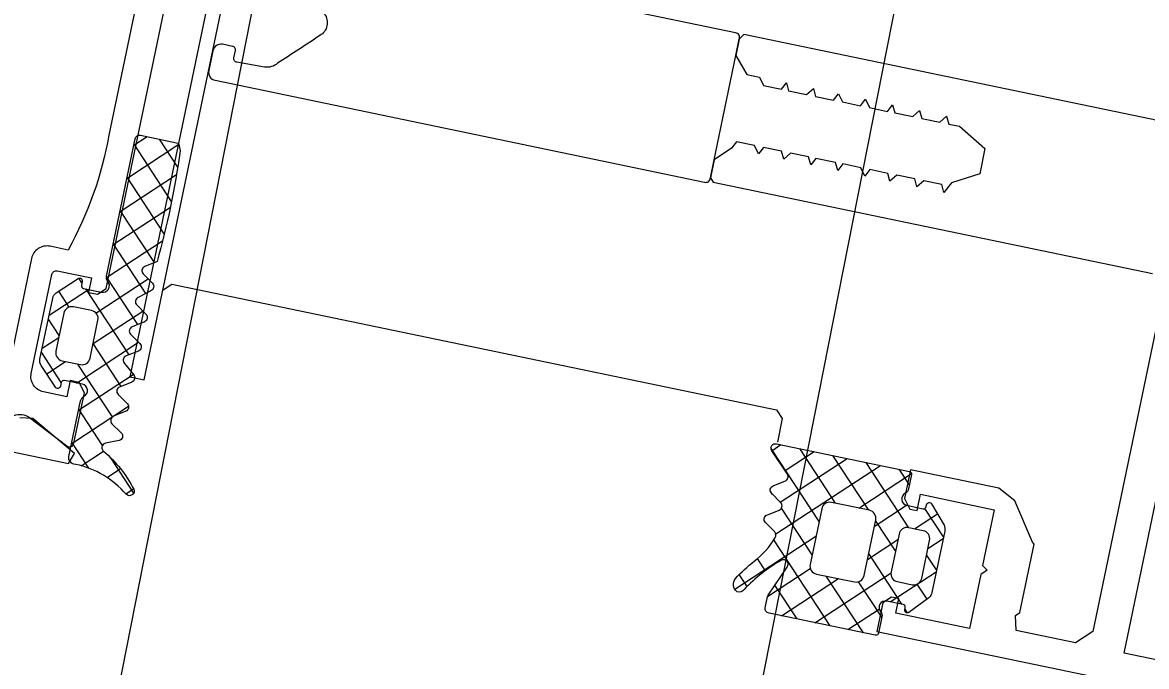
# Model space of a CAD drawing. Header units: millimetres. Extents: x -314343 to 8741575, y 21428 to 162031.
# Drawn here: x -214792 to -214717.4, y 120139.2 to 120181.9 of the extents above; entities that cross this region are included whole.
import ezdxf
from ezdxf import colors
from ezdxf.entities.mleader import LeaderData, LeaderLine
from ezdxf.math import Vec2, Vec3

# ---------------------------------------------------------------- set-up
doc = ezdxf.new("R2010")
doc.units = ezdxf.units.MM
doc.header["$MEASUREMENT"] = 0
doc.layers.get('0').update_dxf_attribs({"color": 250, "lineweight": 9})
for name, color, linetype, lineweight in [('АР_Навесной фасад', 147, 'Continuous', 5), ('АР_Перегородки витражные', 152, 'Continuous', 13), ('АР_Сущ Несущая стена', 216, 'Continuous', 30)]:
    doc.layers.add(name, color=color, linetype=linetype, lineweight=lineweight)
for name, color, linetype in [('ТХ_привязки ЭО', 222, 'Continuous'), ('ТХ_привязки_ВК', 82, 'Continuous'), ('ТХ_привязки_ОВ', 200, 'Continuous')]:
    doc.layers.add(name, color=color, linetype=linetype)
doc.styles.add('Standart Arial', font='arial.ttf', dxfattribs={"width": 0.7, "height": 250})

# ---------------------------------------------------------------- blocks, each defined once
blk = doc.blocks.new('стойка витр.')
h = blk.add_hatch()
h.set_pattern_fill('ANSI37', scale=0.5, angle=-69.23283665521843)
h.set_pattern_definition([(335.7671633447816, (-69115.31625940584, 318510.9409690977), (0.6515825639889636, 1.447617495164233), []), (65.76716334478155, (-69115.31625940584, 318510.9409690977), (-1.447617495164233, 0.6515825639889636), [])])
edge = h.paths.add_edge_path()
edge.add_line((-7.614656875375658, -25.62993601259222), (-7.273265914729564, -26.53020796886267))
edge.add_arc((-7.672138333263274, -26.68151659366696), 0.4266069692434679, -30.765631391378577, 20.77378547182468, ccw=False)
edge.add_arc((-6.938850257283542, -27.11794408495156), 0.4267278803339729, 149.2463648056786, 290.7703475873838)
edge.add_line((-6.787522688187892, -27.51693863464607), (-5.761497533734655, -27.12786096686614))
edge.add_arc((-5.826270069284272, -26.95688741173914), 0.1828317202082013, 290.7489596719217, 380.7853669983573)
edge.add_line((-5.655337706935825, -26.89200624793739), (-5.698566115868744, -26.77800989551906))
edge.add_arc((-5.527559815348082, -26.71316091253391), 0.1828894349380834, 65.75635340077491, 200.7677215485159, ccw=False)
edge.add_line((-5.452462167653721, -26.54640093915077), (-3.994188920449233, -27.29736676610628))
edge.add_arc((-4.339684557994865, -27.83227055815794), 0.6367804192296694, 19.809448943918426, 57.14148607166612, ccw=False)
edge.add_line((-3.740585688123247, -27.61647007986176), (-2.270775810728082, -31.49246202532231))
edge.add_arc((-2.862326952422118, -31.72816639327794), 0.6367804192285443, -15.60715938413449, 21.72487774361298, ccw=False)
edge.add_line((-2.249025291763246, -31.89948590572749), (-2.842686385673005, -33.42856309223862))
edge.add_arc((-3.009474684396633, -33.35352837480535), 0.1828894349365558, 200.7666051236535, 335.7779732896313, ccw=False)
edge.add_line((-3.180482248484623, -33.41837402567035), (-3.223710657359334, -33.30437767335388))
edge.add_arc((-3.394684212462365, -33.36915020895407), 0.1828317202037067, 20.74895968940122, 110.7853670142414)
edge.add_line((-3.459565376309911, -33.19821784662781), (-4.485590530792251, -33.58729551440774))
edge.add_arc((-4.334307311281267, -33.98630688185023), 0.4267278803335083, 110.7639791032461, 252.2879618854569)
edge.add_arc((-4.593835025358378, -34.79921876089735), 0.4266069692128739, 20.760541213745626, 72.2999580801698, ccw=False)
edge.add_line((-4.194927641627146, -34.64800234186259), (-3.805871961842058, -35.67396951244882))
edge.add_arc((-3.976804324152614, -35.73885067632053), 0.1828317201976034, -69.25104032001241, 20.78536702306718, ccw=False)
edge.add_line((-3.912031788582681, -35.9098242314285), (-10.63804850899032, -38.46038830642647))
edge.add_arc((-10.76198657700206, -38.18099989774544), 0.3056444463879536, 200.8460379983515, 293.92230867425997, ccw=False)
edge.add_line((-11.04762355046114, -38.2897659172595), (-11.3069940036512, -37.6057878035499))
edge.add_arc((-11.02280217192234, -37.49789568213767), 0.3039830703908278, 175.7219656777917, 200.7890354028728, ccw=False)
edge.add_line((-11.32593828623067, -37.47521963119652), (-11.26283276302274, -35.23454482450325))
edge.add_arc((-11.5667631736687, -35.21197449929495), 0.3047673113958011, 355.7529257944983, 510.3971654946409)
edge.add_arc((-3.085478140807247, -39.81161386289363), 9.95296756819478, 151.493160172311, 169.5799937381118)
edge.add_arc((-13.27454869620142, -38.00608067109534), 0.4002801790508524, 282.30928711923883, 359.2250395672268, ccw=False)
edge.add_arc((-13.15914824141406, -37.79549114656839), 0.6024183835459826, 172.8865217206561, 267.13931994465963, ccw=False)
edge.add_arc((-2.924576102079248, -39.73891867786803), 11.01872594919693, 160.6453850739864, 169.4469810176308, ccw=False)
edge.add_arc((-19.07760885644255, -34.09585671602533), 6.091684827120307, 340.9199566399376, 360.7754221413588)
edge.add_arc((-13.29124725463213, -34.01305259408502), 0.3047655738143686, 359.9316076928689, 436.4302022680961)
edge.add_line((-13.21974018984474, -33.71679460741143), (-14.0766899229202, -33.52020163946145))
edge.add_arc((-14.00514734915965, -33.22393144415915), 0.3047857747414494, 145.1100748207506, 256.424251871352, ccw=False)
edge.add_line((-14.2551486332959, -33.04959347808472), (-13.74402617113083, -32.33421562775766))
edge.add_arc((-13.99402745527389, -32.1598776616858), 0.3047857747455562, 325.1100748218798, 436.4242518702226)
edge.add_line((-13.92248488150653, -31.86360746638093), (-14.7794566025841, -31.6669565144839))
edge.add_arc((-14.7079140287954, -31.37068631918638), 0.3047857747434108, 145.1100748199116, 256.4242518659954, ccw=False)
edge.add_line((-14.95791531293071, -31.19634835310717), (-14.44679285076563, -30.48097050278011))
edge.add_arc((-14.69684457899481, -30.30662212908397), 0.3048331054870662, 325.1138936033488, 425.7589859189499)
edge.add_line((-14.57168746687239, -30.0286672415823), (-16.28069433249766, -29.27720980550657))
edge.add_arc((-16.15556139849932, -28.99925320327871), 0.3048247429148342, 110.79403674408451, 245.7632621299588, ccw=False)
edge.add_line((-16.26377712844987, -28.71428394233226), (-7.850470401957864, -25.52388481301023))
edge.add_arc((-7.785589238115906, -25.69481717533219), 0.1828317201977073, 20.785366643697614, 110.7853670130821, ccw=False)
edge = h.paths.add_edge_path(flags=16)
edge.add_line((-3.343847721320344, -31.0696095920357), (-4.256775251385989, -28.66215553430811))
edge.add_arc((-4.763091039367282, -28.8541548874382), 0.5414973949720253, 20.7671633452251, 110.7671633452251)
edge.add_line((-4.955090392497368, -28.34783909945691), (-5.880512773175724, -28.69876731990371))
edge.add_arc((-5.68851342006019, -29.20508310789228), 0.5414973949736688, 110.7671633435124, 200.7671633435124)
edge.add_line((-6.194829208048759, -29.39708246100781), (-5.281901677954011, -31.8045365187354))
edge.add_arc((-4.775585889972717, -31.61253716560532), 0.5414973949720253, 200.7671633452251, 290.7671633452251)
edge.add_line((-4.583586536842631, -32.11885295358661), (-3.658164156164275, -31.76792473313981))
edge.add_arc((-3.850163509294362, -31.26160894516579), 0.541497394965222, 290.7671633454981, 380.7671633454981)
edge = h.paths.add_edge_path(flags=16)
edge.add_line((-6.665125275787432, -32.97088079506648), (-8.003619441966293, -29.4411776089255))
edge.add_arc((-8.509935229947587, -29.63317696205559), 0.5414973949720253, 20.7671633452251, 110.7671633452251)
edge.add_line((-8.701934583077673, -29.12686117407429), (-11.1093675273587, -30.03978069775621))
edge.add_arc((-10.91736817424317, -30.54609648574478), 0.5414973949736688, 110.7671633435124, 200.7671633435124)
edge.add_line((-11.42368396223173, -30.73809583886032), (-10.08518979602377, -34.2677990250013))
edge.add_arc((-9.578874008042476, -34.07579967187121), 0.5414973949720253, 200.7671633452251, 290.7671633452251)
edge.add_line((-9.38687465491239, -34.5821154598525), (-6.979441710631363, -33.66919593617058))
edge.add_arc((-7.171441063761449, -33.16288014819656), 0.541497394965222, 290.7671633454981, 380.7671633454981)
h = blk.add_hatch()
h.set_pattern_fill('ANSI37', scale=0.5, angle=-69.23283665521843)
h.set_pattern_definition([(335.7671633447816, (-69115.91679156918, 318510.7132420751), (0.6515825639889636, 1.447617495164233), []), (65.76716334478155, (-69115.91679156918, 318510.7132420751), (-1.447617495164233, 0.6515825639889636), [])])
edge = h.paths.add_edge_path()
edge.add_arc((-61.4231846681505, -46.18171078326122), 0.5487303657935584, 155.7657062155241, 200.7671633447816)
edge.add_line((-61.92355794899049, -45.95647403381008), (-61.2158101547102, -44.38418138318229))
edge.add_arc((-61.04906058835331, -44.45924160668073), 0.1828645893715156, 20.76716334478156, 155.7657062155241)
edge.add_line((-60.87807688978501, -44.39440310015198), (-60.79158864807687, -44.62247867199039))
edge.add_arc((-60.62063568932354, -44.55765182228788), 0.1828317201998032, 200.7671633447816, 290.7671633447816)
edge.add_line((-60.55580883962102, -44.72860478100483), (-59.41573388126562, -44.29627843504568))
edge.add_arc((-59.56703588945675, -43.89728440591716), 0.4267183308264255, -69.23283665521843, 72.29363907948373)
edge.add_arc((-59.30747769982554, -43.08429274379887), 0.4267017864716978, 200.7671633447816, 252.293639079486)
edge.add_line((-59.70645626049372, -43.23558888620755), (-63.00984306025202, -34.52432573194528))
edge.add_arc((-62.72490235927398, -34.41627373836673), 0.3047399585219917, 110.7671633447816, 200.7671633447816)
edge.add_line((-62.83295435277978, -34.13133303751965), (-60.55276270053582, -33.26666451912024))
edge.add_arc((-60.44481104638544, -33.55134061801073), 0.3044569814295733, 76.40287424864536, 110.7671633447816)
edge.add_line((-60.3732352333609, -33.25541671472456), (-60.07017099490622, -33.59351893464918))
edge.add_arc((-108.2133039044274, -55.86215009907028), 53.04387976268197, 16.71140087810911, 24.82292581145404)
edge.add_line((-57.40971669906867, -40.60932389061054), (-57.92081016927841, -41.32469074693654))
edge.add_arc((-57.67080742027611, -41.49902445886983), 0.304784542952794, 145.110888314415, 256.4234383751481)
edge.add_line((-57.74235391136608, -41.79529244099831), (-56.88543317024596, -41.99189640294935))
edge.add_arc((-56.95697966133594, -42.28816438507783), 0.304784542952794, -34.8891116855724, 76.4234383751481)
edge.add_line((-56.70697691233363, -42.46249809701112), (-57.17481998566655, -43.29191928954242))
edge.add_arc((-56.92481723669334, -43.46625300146843), 0.304784542952794, 145.1108883144276, 256.4234383751481)
edge.add_line((-56.99636372778332, -43.76252098359691), (-56.1394429866632, -43.95912494554796))
edge.add_arc((-56.21098947775317, -44.25539292764006), 0.3047845429175452, -34.88911168634446, 76.4234383742182)
edge.add_line((-55.96098672877997, -44.42972663955879), (-56.47208019898972, -45.14509349588479))
edge.add_arc((-56.22207744998741, -45.31942720781808), 0.304784542952794, 145.110888314415, 256.4234383752311)
edge.add_line((-56.29362394107739, -45.61569518994656), (-55.43668121195515, -45.81235713578644))
edge.add_arc((-55.50822770304512, -46.10862511790765), 0.3047845429466369, -34.88911168643649, 76.42343837776687)
edge.add_line((-55.25822495407192, -46.28295882984094), (-55.76931842428166, -46.99832568616694))
edge.add_arc((-55.51931567527936, -47.17265939811477), 0.3047845429466368, 145.1108883110316, 256.4234383751786)
edge.add_line((-55.59086216636933, -47.46892738023598), (-54.69071301640361, -47.77952769444528))
edge.add_arc((-54.76225950749358, -48.07579567657376), 0.304784542952794, -34.88911168566796, 76.42343837513553)
edge.add_line((-54.51225675849128, -48.25012938850705), (-55.0233282406989, -48.96555422872189))
edge.add_arc((-54.7733254917257, -49.13988794066245), 0.3047845429466368, 145.1108883109486, 256.4234383751578)
edge.add_line((-54.84487198281568, -49.43615592278366), (-53.98795124169555, -49.6327598847347))
edge.add_arc((-54.05949773284374, -49.92902786688501), 0.3047845429818857, -34.88911169317796, 76.42343837111807)
edge.add_line((-53.80949498384143, -50.10336157886923), (-54.32058845405118, -50.81872843519523))
edge.add_arc((-54.07058570504887, -50.99306214712851), 0.3047845429527939, 145.110888314415, 256.4234383750821)
edge.add_line((-54.14213219613885, -51.289330129257), (-53.29055360303028, -51.47184183257195))
edge.add_arc((-53.362076024001, -51.76811134383752), 0.3047803799531579, -43.67508993618791, 76.42790436632716)
edge.add_line((-53.141638296569, -51.97858292939782), (-53.80995652789716, -52.62318184232572))
edge.add_arc((-53.58948976171087, -52.83365406201483), 0.304801821276656, 136.3285933989482, 262.747126980386)
edge.add_arc((-54.63612651554286, -61.05759711530845), 7.985474883734515, 59.5860415328172, 82.74712698038475)
edge.add_arc((-50.74783774605021, -54.43386708250182), 0.3048115604497932, 253.2910110232634, 419.5860415328165)
edge.add_arc((-52.57053616183111, -60.50577614369104), 6.03477116777137, 73.29101102326332, 110.7671633447816)
edge.add_line((-54.71029190413537, -54.86308986830409), (-54.82445022999309, -54.90637969896488))
edge.add_arc((-54.97574411131791, -54.50740710097307), 0.4266954176128115, 200.7671633447816, 290.7671633447816)
edge.add_line((-55.37471671431558, -54.65870098416781), (-56.71485841512913, -51.12465313347639))
edge.add_arc((-56.31587985443184, -50.97335699107498), 0.4267017864716978, 149.2366398299847, 200.7671633447816)
edge.add_arc((-57.04912318740389, -50.53689152278093), 0.4266140358978636, -30.76336017001563, 40.01429570365114)
edge.add_arc((-57.04924751253566, -50.53686138928606), 0.4266898917694475, 40.00046259028549, 110.7671633447816)
edge.add_line((-57.20053943697712, -50.13789395169442), (-58.34061702035251, -50.57022129308461))
edge.add_arc((-58.27579017065, -50.74117425180884), 0.1828317201998032, 110.7671633447816, 200.7671633447816)
edge.add_line((-58.44674312937423, -50.80600110151136), (-58.36025488766609, -51.03407667334977))
edge.add_arc((-58.5312385862635, -51.09891517987853), 0.1828645893715156, 245.768620474039, 380.7671633447816)
edge.add_line((-58.60629032819998, -51.26566856380668), (-60.17861897521652, -50.55800074261788))
edge.add_arc((-59.95340767674497, -50.05761600615369), 0.5487303657759914, 200.7671633447816, 245.768620474038)
edge.add_line((-60.46648650063435, -50.25217996134597), (-61.93626349206897, -46.37627473846078))
edge = h.paths.add_edge_path(flags=16)
edge.add_arc((-59.3589242202288, -49.0410722918532), 0.5414973949664272, 200.7671633447816, 290.7671633447816)
edge.add_line((-60.77816753828665, -46.82561758724478), (-59.8652400081919, -49.23307164497237))
edge.add_arc((-60.27185175029445, -46.63361823412561), 0.5414973949664272, 110.7671633447816, 200.7671633447816)
edge.add_line((-59.31039323387085, -45.68990118378861), (-60.46385110344272, -46.12730244614795))
edge.add_arc((-59.11839388072258, -46.19621697176626), 0.5414973949664272, 20.76716334478156, 110.7671633447816)
edge.add_line((-57.69915056266473, -48.4116716763674), (-58.61207809275948, -46.00421761863981))
edge.add_arc((-58.20546635065693, -48.60367102949385), 0.5414973949664272, -69.23283665521843, 20.76716334478156)
edge.add_line((-59.16692486710963, -49.54738807983085), (-58.01346699753776, -49.10998681747151))
at = {"lineweight": 0, "ltscale": 100, "transparency": 33554687}
for points in [[(-4.8720624113339, 3.563811556159635), (-32.68827406296623, -6.984337978748954), (-32.78663952485658, -7.412805841304362), (-32.39756185706938, -8.438830995786702), (-31.09647737510386, -9.118948907402228), (-30.2985029091069, -8.81635004535201), (-29.78357822878752, -9.142708211846184), (-28.64349873815081, -8.710380147196702), (-28.58844165704795, -8.16787993638718), (-28.18751332900138, -8.537466511741513), (-27.04754980615689, -8.105182423096267), (-26.87849637278123, -7.51945380341931), (-26.47751006082399, -7.889018390778801), (-25.33748855406884, -7.456712314131437), (-25.28243147299509, -6.914212103321915), (-24.7675067926466, -7.240570269808813), (-23.62748528589145, -6.808264193168725), (-23.5724282048177, -6.265763982351928), (-23.05744554058765, -6.592100160843984), (-21.91748201774317, -6.159816072198737), (-21.86242493664031, -5.617315861389216), (-21.46149660859373, -5.986902436743549), (-20.32147510183859, -5.554596360096184), (-20.15236368455226, -4.968845752424386), (-19.75143535650568, -5.338432327778719), (-18.6114718336612, -4.906148239133472), (-18.44241840028553, -4.320419619456516), (-18.0414320883574, -4.689984206808731), (-17.35739599072258, -4.430591765623831), (-15.14439867439796, -4.764904394331097), (-14.53915697429329, -6.360969294146344), (-15.78927863537683, -7.87813783652382), (-15.87193323494284, -8.691881148712127), (-16.27286156296032, -8.322294573416002), (-17.41288306971546, -8.754600650063367), (-17.58193650312023, -9.340329269682115), (-17.9828648311377, -8.97074269438599), (-19.12288633789285, -9.403048771026079), (-19.29193977129762, -9.988777390644827), (-19.69292608322576, -9.61921280335082), (-20.83288960607024, -10.05149689199607), (-20.8879466871731, -10.59399710274738), (-21.40287136749248, -10.26763893631141), (-22.54295085812919, -10.6999670009609), (-22.59800793926115, -11.24246721171221), (-22.99893626727862, -10.87288063641608), (-24.25289614239591, -11.34839313392149), (-24.30795322352787, -11.89089334468008), (-24.70893953545601, -11.52132875738607), (-25.84896104221116, -11.95363483402616), (-26.01801447558682, -12.53936345364491), (-26.4189428036334, -12.16977687834878), (-27.55896431035944, -12.60208295499615), (-27.61402139149141, -13.14458316574746), (-28.12900405569235, -12.81824698731361), (-29.26896757853683, -13.25053107595886), (-29.32402465966879, -13.79303128671745), (-29.89022619093885, -15.05085136390699), (-29.45792011427693, -16.19087287064031), (-29.14341260807123, -16.33238676948531), (-1.327200956468005, -5.784237234569446)], [(-0.06938087928574532, -6.350438765824947), (8.118987008783733, -27.94374036834779), (7.552865449426463, -29.20159644143132), (3.790811872313498, -30.62819989795389), (3.216969908826286, -29.80262791351561), (3.358505795680685, -29.48817839122057), (1.715760294842767, -25.15614305267809), (1.558535533695249, -25.08537510928727), (-0.902061547501944, -23.41060979175381), (-2.258247086545452, -23.27287612311193), (-7.844300284108613, -25.39115610946465), (-7.152623754285742, -27.21515572990756), (-6.480474312818842, -27.61228183979256), (-6.024430919787847, -27.43934621633525), (-6.413508587575052, -26.41332106186019), (-1.739484192192322, -24.64089033441996), (-0.3993375533900689, -28.17495120693638), (0.02910832117777318, -28.2732586849088), (-0.1831955090747215, -28.74493296838773), (1.113700732850702, -32.16493950470613), (-3.560323662532028, -33.93737023214635), (-3.906150933442404, -33.02539941386931), (-4.3621943264734, -33.19833503732661), (-4.645266100153094, -33.82723408192396), (-3.953589570330223, -35.65123370236688), (88.61521743849153, -0.5483364844694734)], [(-67.79633972485317, -59.86096016635565), (-55.14222276612418, -55.06240889040782), (-55.17360051473952, -54.29197395897063), (-58.74284135404741, -53.81994964957266), (-59.49761640312499, -54.23655585793313)], [(-56.0608929025766, -41.98018508909445), (-55.7778211288678, -41.3512860444971), (-17.47126860445132, -26.8251079561378), (-16.84236955983215, -27.10817972981749), (-16.28037825660431, -28.59019029343472)]]:
    blk.add_lwpolyline(points, dxfattribs=at)
blk.add_lwpolyline([(63.8117502759269, 56.26367979055794), (85.07351613373612, 0.1949089383633691), (10.63088292890461, -28.03438542609365), (-10.63088292890461, 28.03438542610093)], close=True, dxfattribs=at)
for points in [[(-68.06674346281216, -26.13747383952432), (-64.60831683766446, -35.257587909633, -0.08279896819570452), (-62.79196445917478, -43.13942544953898), (-63.93198596592993, -43.57173152618634, 0.4143260923033303), (-64.53356650879141, -44.90831919242919), (-61.89652362803463, -51.86238660132221, -0.4143260923197836)], [(-59.91132736596046, -54.3320132763838, -0.2673491356416615), (-58.97583718542592, -53.89078178507043), (-55.8782996214868, -54.15051325823879, 0.5512236456822476), (-55.5684323037276, -53.73866745794658), (-56.77889371593483, -50.54659564225585), (-57.45105016132584, -50.14953851031169), (-58.02103192274808, -50.36568055463431), (-57.63195425496087, -51.39170570910937), (-59.11396481856355, -51.95369701235177, -0.4143260923197838), (-60.45053247085889, -51.35207201584126), (-62.82818291042349, -45.08204070453939, -0.414362099391309), (-62.65124893639586, -44.68894855178223), (-60.48523126714281, -43.867575801356), (-60.13938200823031, -44.77960460352188), (-59.56940024680807, -44.56346255919925), (-59.28629948117305, -43.93455252060812), (-73.55412178576807, -6.30930235532287)], [(-59.94503853938659, -19.40384657128016, -1.575399656426527e-05), (-56.87977393603069, -20.78551547546522, -0.4398191101055806), (-56.36006749374792, -22.15601788895583, -1.575399656426528e-05), (-57.73845635901671, -25.2227588602982, -0.2080566110632873), (-58.32981322327396, -25.9019745689875), (-60.05946139091975, -26.62167684709857, -0.4411110715409258), (-60.37391091321479, -26.48014096025872), (-60.5532914591895, -26.00710185356729, 0.4925517741577297), (-60.86130306290579, -25.88263065828505), (-61.49479665214312, -26.12285694043385, 0.410627156480438), (-61.80683951149695, -26.82793655114801), (-61.3313050311408, -28.08195439658448, 0.4143255057077639), (-60.62370682114852, -28.40042247599195), (-29.6323624739598, -16.64818975485105, 0.5239329190821609), (-29.45792011430603, -16.19087287058937), (-29.84699778209324, -15.16484771611431), (-32.39756185706938, -8.438830995786702), (-32.78663952485658, -7.412805841304362, 0.5239329190821609), (-33.2204523376422, -7.186144611914642), (-64.21182667926769, -18.93829823563283, 0.4143255057077639)]]:
    blk.add_lwpolyline(points, format="xyb", dxfattribs=at)
blk.add_lwpolyline([(-72.91737339223619, -0.2793946658493951), (-54.81141330953687, -48.02608389785019), (-53.89938450735644, -47.68023463893769), (-72.00534459005576, 0.06645459306309931)], close=True)
at = {"color": 7, "lineweight": 0, "ltscale": 100, "transparency": 33554687}
for points in [[(-7.614656875375658, -25.62993601259222), (-7.273265914729564, -26.53020796886267, -0.2287523810762611), (-7.305569090007339, -26.89973780277796, 0.7101639231358212), (-6.787522688187892, -27.51693863464607), (-5.761497533734655, -27.12786096686614, 0.4143996870914876), (-5.655337706935825, -26.89200624793739), (-5.698566115868744, -26.77800989551906, -0.6682503890445888), (-5.452462167653721, -26.54640093915077), (-3.994188920449233, -27.29736676610628, -0.1643479059441302), (-3.740585688123247, -27.61647007986176), (-2.270775810728082, -31.49246202532231, -0.1643479059441302), (-2.249025291763246, -31.89948590572749), (-2.842686385673005, -33.42856309223862, -0.6682503891596868), (-3.180482248484623, -33.41837402567035), (-3.223710657359334, -33.30437767335388, 0.4143996870833266), (-3.459565376309911, -33.19821784662781), (-4.485590530792251, -33.58729551440774, 0.7101639231391418), (-4.464132105349563, -34.39280682858953, -0.2287523810910513), (-4.194927641627146, -34.64800234186259), (-3.805871961842058, -35.67396951244882, -0.4143996871765861), (-3.912031788582681, -35.9098242314285), (-10.63804850899032, -38.46038830642647, -0.4300281847644905), (-11.04762355046114, -38.2897659172595), (-11.3069940036512, -37.6057878035499, -0.1098139781175365), (-11.32593828623067, -37.47521963119652), (-11.26283276302274, -35.23454482450325, 0.8000358277039689), (-11.83174935798161, -35.06142405519495, 0.07908294790216032), (-12.87430513065192, -38.01149454006372, -0.3488032577412263), (-13.18921346374555, -38.39715882165183, -0.4361245879823007), (-13.75692971088574, -37.72089072036033, -0.03842309887939363), (-13.32058396766661, -36.08715992321959, 0.08685322061285544), (-12.98648189794039, -34.01341638380836, 0.3467629046601076), (-13.21974018984474, -33.71679460741143), (-14.0766899229202, -33.52020163946145, -0.5278770357902526), (-14.2551486332959, -33.04959347808472), (-13.74402617113083, -32.33421562775766, 0.5278770357776507), (-13.92248488150653, -31.86360746638093), (-14.7794566025841, -31.6669565144839, -0.5278770357650493), (-14.95791531293071, -31.19634835310717), (-14.44679285076563, -30.48097050278011, 0.4697389635461835), (-14.57168746687239, -30.0286672415823), (-16.28069433249766, -29.27720980550657, -0.667984424932516), (-16.26377712844987, -28.71428394233226), (-7.850470401957864, -25.52388481301023, -0.4142135642613711)], [(-53.29055360303028, -51.47184183257923, -0.5779496213016146), (-53.141638296569, -51.97858292939782), (-53.80995652789716, -52.62318184232572, 0.615333828900983), (-53.62795459362678, -53.13601908472629, -0.1014034095220688), (-50.59355139863328, -54.17098724229436, -0.8870851218243345), (-50.83548992767464, -54.72580403192842, 0.1649969122064492), (-54.71037595931557, -54.86312174275372), (-54.82437231158838, -54.90635015161388, -0.4143043114941015), (-55.37473404189222, -54.65865529014263), (-56.71485869266326, -51.12465240150777, -0.2286961432583318), (-56.6825516007957, -50.75512261017138, 0.3190489133936659), (-56.72238630641368, -50.26258777469775, 0.3190018552396916), (-57.20057019143132, -50.1379056140504), (-58.34056270623114, -50.57020069668943, 0.4143996870833266), (-58.44672253300087, -50.80605541561818), (-58.36026571528055, -51.03404812018562, -0.6683385997492722), (-58.60634048073553, -51.26564599134144), (-60.17864607612137, -50.55798854513705, -0.1988829373258806), (-60.46647005763953, -50.25222332264093), (-61.93627993503469, -46.37623137718037, -0.1988829373551211), (-61.92357014780282, -45.95650113405281), (-61.21583272970747, -44.38423153456097, -0.6683385997492723), (-60.87806606217055, -44.39443165331613), (-60.79160924445023, -44.62242435788357, 0.4143996870833266), (-60.55575452549965, -44.72858418460964), (-59.41576201069984, -44.29628910197061, 0.7102015621310012), (-59.43724861560622, -43.49078250258754, -0.2286961432583318), (-59.70645598293049, -43.23558961817616), (-63.00981577733182, -34.52439767894975, -0.414362099440266), (-62.83288180333329, -34.13130552614166), (-60.55286778177833, -33.26670436685527, -0.1511707915363169), (-60.3732352333609, -33.25541671472456), (-60.07017099493532, -33.59351893464918, -0.03540799054371244), (-57.40971669906867, -40.60932389061054), (-57.92081016927841, -41.32469074693654, 0.527867958552825), (-57.74235391136608, -41.79529244099831), (-56.88543317024596, -41.99189640294935, -0.5278679585528249), (-56.70697691233363, -42.46249809701112), (-57.17481998566655, -43.29191928953514, 0.527867958552825), (-56.99636372778332, -43.76252098359691), (-56.1394429866632, -43.95912494554796, -0.5278679585528249), (-55.96098672877997, -44.42972663955879), (-56.47208019898972, -45.14509349588479, 0.527867958552825), (-56.29362394107739, -45.61569518994656), (-55.43668121195515, -45.81235713578644, -0.5278679585717272), (-55.25822495407192, -46.28295882984094), (-55.76931842428166, -46.99832568616694, 0.5278679585717273), (-55.59086216636933, -47.46892738023598), (-54.69071301640361, -47.77952769444528, -0.5278679585528249), (-54.51225675849128, -48.25012938850705), (-55.02332824072801, -48.96555422872189, 0.5278679585717273), (-54.84487198281568, -49.43615592278366), (-53.98795124169555, -49.6327598847347, -0.5278679585717272), (-53.80949498384143, -50.10336157886923), (-54.32058845405118, -50.81872843519523, 0.5278679585528251), (-54.14213219613885, -51.289330129257)]]:
    blk.add_lwpolyline(points, format="xyb", close=True, dxfattribs=at)
at = {"color": 7}
for points in [[(-3.343847721320344, -31.0696095920357), (-4.256775251385989, -28.66215553430811, 0.414213562373095), (-4.955090392497368, -28.34783909945691), (-5.880512773175724, -28.69876731990371, 0.414213562373095), (-6.194829208048759, -29.39708246100781), (-5.281901677954011, -31.8045365187354, 0.414213562373095), (-4.583586536842631, -32.11885295358661), (-3.658164156164275, -31.76792473313981, 0.414213562373095)], [(-6.665125275787432, -32.97088079506648), (-8.003619441966293, -29.4411776089255, 0.414213562373095), (-8.701934583077673, -29.12686117407429), (-11.1093675273587, -30.03978069775621, 0.414213562373095), (-11.42368396223173, -30.73809583886032), (-10.08518979602377, -34.2677990250013, 0.414213562373095), (-9.38687465491239, -34.5821154598525), (-6.979441710631363, -33.66919593617058, 0.414213562373095)], [(-57.69915056266473, -48.4116716763674), (-58.61207809275948, -46.00421761863981, 0.414213562373095), (-59.31039323387085, -45.68990118378861), (-60.46385110341362, -46.12730244614795, 0.414213562373095), (-60.77816753828665, -46.82561758724478), (-59.8652400081919, -49.23307164497237, 0.414213562373095), (-59.16692486710963, -49.54738807983085), (-58.01346699753776, -49.10998681747151, 0.414213562373095)]]:
    blk.add_lwpolyline(points, format="xyb", close=True, dxfattribs=at)
blk = doc.blocks.new('A$Ca602dfc3')
at = {"layer": 'АР_Навесной фасад', "color": 252, "ltscale": 100}
for p, q in [((-256.2653432777151, -3561.458464901356), (-616.2772284522653, -5477.038226981342)), ((-214.9143329445506, -3567.86971288723), (-574.8111688935896, -5482.475480035937))]:
    blk.add_line(p, q, dxfattribs=at)
at = {"layer": 'АР_Перегородки витражные', "color": 252, "rotation": 327.9724738192307}
blk.add_blockref('стойка витр.', (-371.4321129837292, -4527.812932075775), dxfattribs=at)
blk = doc.blocks.new('_DotSmall')
at = {"color": 0, "linetype": 'ByBlock', "const_width": 0.5}
blk.add_lwpolyline([(-0.0625, 0, 1), (0.0625, 0, 1)], format="xyb", close=True, dxfattribs=at)

msp = doc.modelspace()

# ---------------------------------------------------------------- linework, layer by layer
at = {"layer": 'АР_Сущ Несущая стена', "color": 252, "lineweight": 18, "ltscale": 100}
msp.add_arc((-206027.0669955889, 118394.7790860279), 9148.859753025108, 94.87234083844325, 175.1978222414782, dxfattribs=at)

# ---------------------------------------------------------------- block references
at = {"color": 252, "ltscale": 100, "rotation": 359.5025506726814}
msp.add_blockref('A$Ca602dfc3', (-214302.0799229122, 124693.8340292937), dxfattribs=at)

# ---------------------------------------------------------------- leaders
at = {"layer": 'ТХ_привязки ЭО'}
ml = msp.add_multileader_mtext('Standard', dxfattribs=at)
ml.set_content('АП на Н-1500 от УЧП Э. по 35кВт 3Ф 380В.\\PКабель питания должен быть пятипроводным с сечением жил не менее 16 мм2, иметь маслостойкую оболочку и должен быть не легче, чем обычный шнур с оболочкой из полихлоропренового или другого эквивалентного синтетического, покрытого эластомерной оболочкой материала (кодовое обозначение 60245 IEC 57).\\PКабель питания в распределительном щите должен быть подключен к трехфазной пятипроводной системе с отдельным нулевым рабочим и защитным проводниками (3/N/PE 400В 50Гц). Кабель питания к пароконвектомату должен быть подключен через дифференциальный автоматический выключатель с номинальным током отключения 80А, реагирующим на ток утечки 30мА. Дифференциальный автоматический выключатель должен обеспечивать гарантированное отключение всех полюсов от сети питания и иметь зазор между контактами не менее 3мм на всех полюсах.\\PЗаземляющий провод пароконвектомата должен быть подключен к системе зазем- ления типа TN-S или TN-C-S по ГОСТ Р 50571.2-94.', color=256, style='Standart Arial')
ml.set_leader_properties()
ml.set_arrow_properties(name='DOTSMALL')
ml.build(insert=Vec2(0, 0))
ml.multileader.update_dxf_attribs({"text_left_attachment_type": 6, "text_right_attachment_type": 6, "dogleg_length": 50, "arrow_head_size": 100})
ctx = ml.context
ctx.base_point, ctx.char_height, ctx.arrow_head_size, ctx.landing_gap_size, ctx.plane_origin = Vec3(-213103.1682112166, 147806.443687807, -171.0743708751597), 200, 100, 0.09, Vec3(-197117.3241324938, 146666.1698223389, -171.0743708751597)
ctx.left_attachment, ctx.right_attachment = 6, 6
notes = []
notes.append((ctx, [(0, (1, 1, 0), (-213153.1682112166, 147806.443687807, -171.0743708751597), (1, 0), 50, [(0, [(-215174.9978094898, 115671.332443364, -171.0743708751597)], 0, [])])]))
ctx.mtext.insert, ctx.mtext.width, ctx.mtext.defined_height, ctx.mtext.flow_direction = Vec3(-213103.0782112165, 148046.443687807, -171.0743708751597), 10255.27475988358, 5617.113889574359, 5
ml = msp.add_multileader_mtext('Standard', dxfattribs=at)
ml.set_content('\\A1;\\pxql,t3;П057_Пароконвектомат 20 уровней\\P35кВт 3Ф 380В\\P{\\A0;Розетка силовая 380В -1шт. на высоте 1500 мм от у.ч.п.,\\Pпредусмотреть ГРИБОК (аварийная кнопка) над розеткой, предусмотреть контактно-штепсельный разъем (не входит в комплект поставки оборудования)}', color=256, style='Standart Arial')
ml.set_leader_properties()
ml.set_arrow_properties(name='DOTSMALL')
ml.build(insert=Vec2(0, 0))
ml.multileader.update_dxf_attribs({"text_left_attachment_type": 6, "text_right_attachment_type": 6, "dogleg_length": 50, "arrow_head_size": 100})
ctx = ml.context
ctx.base_point, ctx.char_height, ctx.arrow_head_size, ctx.landing_gap_size, ctx.plane_origin = Vec3(-212860.7637750318, 143496.8280801744, -171.1068050482477), 200, 100, 0.09, Vec3(-200817.5656147694, 149649.7790082095, -171.1068050482477)
ctx.left_attachment, ctx.right_attachment = 6, 6
notes.append((ctx, [(0, (1, 1, 0), (-212910.7637750318, 143496.8280801744, -171.1068050482477), (1, 0), 50, [(1, [(-214926.5, 115670.5, -171.1068050482477)], 0, [])])]))
ctx.mtext.insert, ctx.mtext.width, ctx.mtext.defined_height, ctx.mtext.flow_direction = Vec3(-212860.6737750318, 143755.6275344718, -171.1068050482477), 6112.898607926749, 5836.583890470031, 5
ml = msp.add_multileader_mtext('Standard', dxfattribs=at)
ml.set_content('\\A1;\\pxql,t3;П237_Плита электрическая 6 конфорок\\P20кВт 3Ф 380В\\PВывод кабеля 380В/3Ф, длина кабеля не менее 2м,\\Pвыпуск кабеля - металлическая\\Pгильза высотой 50 мм, кабель в металлорукаве\\P\\pq*,tz;{\\A0;Подключение изделия к трехфазной электрической сети 3N/РЕ 400В 50Гц осуществлять с помощью пятипроводного многожильного медного кабеля с отдельным нулевым рабочим и защитным проводником. Сечение жил подводящего кабеля питания должно быть не менее  6 мм2 .\\PОболочка подводящего кабеля должна быть выполнена из маслостойкой оболочки, защитными гибкими кабелями не легче обычных шнуров с оболочкой из полихлорпропилена или другой равноценной синтетической оболочкой (код обозначения 60245 IEC57). (Например, кабель ПРМ, КГН и т.п.).\\PНоминальное поперечное сечение проводов, из которых изготовлены питающие шнуры, должно быть не меньше 5х6,0\\Pü надёжно заземлить плиту, подсоединив заземляющий проводник шнура питания к заземляющему зажиму контура заземления цеха. Плиту рекомендуется подключать к системе заземления, соответствующей типу TN-S или TN-C-S по ГОСТ Р 50571.2-94 (МЭК364).}', color=256, style='Standart Arial')
ml.set_leader_properties()
ml.set_arrow_properties(name='DOTSMALL')
ml.build(insert=Vec2(0, 0))
ml.multileader.update_dxf_attribs({"text_left_attachment_type": 6, "text_right_attachment_type": 6, "dogleg_length": 50, "arrow_head_size": 100})
ctx = ml.context
ctx.base_point, ctx.char_height, ctx.arrow_head_size, ctx.landing_gap_size, ctx.plane_origin = Vec3(-238280.7750357937, 137437.7936758974, -0.03243416719416244), 200, 100, 0.09, Vec3(-199602.0201875982, 144386.8747006413, -0.03243416719416244)
ctx.left_attachment, ctx.right_attachment, ctx.text_align_type = 6, 6, 2
notes.append((ctx, [(1, (1, 1, 0), (-227854.0738898183, 137437.7936758974, -0.03243416719416244), (-1, 0), 50, [(1, [(-214293.1955288273, 112560.2614966954, -0.03243416719416244)], 0, [])])]))
ctx.mtext.insert, ctx.mtext.width, ctx.mtext.defined_height, ctx.mtext.alignment, ctx.mtext.flow_direction = Vec3(-227904.1638898182, 137696.5931301948, -0.03243416719416244), 10451.23947532098, 5691.75405338799, 3, 5
at = {"layer": 'ТХ_привязки ЭО', "color": 1}
ml = msp.add_multileader_mtext('Standard', dxfattribs=at)
ml.set_content('\\A1;\\pxql,t3;доп.оборуд-е 0,5кВт 1Ф 220В\\P{\\A0;Розетка 220В - 1 шт. Высота размещения 1200мм от у.ч.п.}', color=1, style='Standart Arial')
ml.set_leader_properties()
ml.set_arrow_properties(name='DOTSMALL')
ml.build(insert=Vec2(0, 0))
ml.multileader.update_dxf_attribs({"text_left_attachment_type": 6, "text_right_attachment_type": 6, "dogleg_length": 50, "arrow_head_size": 100})
ctx = ml.context
ctx.base_point, ctx.char_height, ctx.arrow_head_size, ctx.landing_gap_size, ctx.plane_origin = Vec3(-230956.4513018421, 129557.7645478931, -0.0324341780879234), 200, 100, 0.09, Vec3(-183464.5785405378, 132051.6466550521, -0.0324341780879234)
ctx.left_attachment, ctx.right_attachment, ctx.text_align_type = 6, 6, 2
notes.append((ctx, [(1, (1, 1, 0), (-228254.6751217602, 129557.7645478931, -0.0324341780879234), (-1, 0), 50, [(2, [(-214273.6171261227, 109569.5, -0.0324341780879234)], 0, [])])]))
ctx.mtext.insert, ctx.mtext.width, ctx.mtext.defined_height, ctx.mtext.alignment, ctx.mtext.flow_direction = Vec3(-228304.7651217602, 129816.5640021905, -0.0324341780879234), 3390.717265523446, 5907.595800020553, 3, 5
at = {"layer": 'ТХ_привязки ЭО'}
ml = msp.add_multileader_mtext('Standard', dxfattribs=at)
ml.set_content('\\A1;\\pxql,t3;П037_Весы настольные\\P0,025кВт 1Ф 220В\\P{\\A0;Розетка силовая 220В - 1 шт. Высота размещения 1200мм от у.ч.п.}', color=256, style='Standart Arial')
ml.set_leader_properties()
ml.set_arrow_properties(name='DOTSMALL')
ml.build(insert=Vec2(0, 0))
ml.multileader.update_dxf_attribs({"text_left_attachment_type": 6, "text_right_attachment_type": 6, "dogleg_length": 50, "arrow_head_size": 100})
ctx = ml.context
ctx.base_point, ctx.char_height, ctx.arrow_head_size, ctx.landing_gap_size, ctx.plane_origin = Vec3(-231448.6396959991, 126176.7579445739, -0.0324341780879234), 200, 100, 0.09, Vec3(-201075.8726372306, 143486.3809229941, -0.0324341780879234)
ctx.left_attachment, ctx.right_attachment, ctx.text_align_type = 6, 6, 2
notes.append((ctx, [(1, (1, 1, 0), (-228018.3096277863, 126176.7579445739, -0.0324341780879234), (-1, 0), 50, [(0, [(-214531.1217656115, 109575.9913831862, -0.0324341780879234)], 0, [])])]))
ctx.mtext.insert, ctx.mtext.width, ctx.mtext.defined_height, ctx.mtext.alignment, ctx.mtext.flow_direction = Vec3(-228068.3996277862, 126435.5573988713, -0.0324341780879234), 3390.717265523446, 5907.595800020553, 3, 5
at = {"layer": 'ТХ_привязки_ВК', "lineweight": 20}
ml = msp.add_multileader_mtext('Standard', dxfattribs=at)
ml.set_content('\\pxql,t3;П057_{\\A1;Пароконвектомат 20 уровней\\P\\ptz;}Сливной лоток с гидрозатвором и   трапом со съемной решеткой из нерж.  стали, 300х300 мм, размер ячейки 33х33 мм, разрыв струи. Отвод от трапов выполнить в безраструбных трубах.', color=256, style='Standart Arial')
ml.set_leader_properties()
ml.set_arrow_properties(name='DOTSMALL')
ml.build(insert=Vec2(0, 0))
ml.multileader.update_dxf_attribs({"text_left_attachment_type": 6, "text_right_attachment_type": 6, "dogleg_length": 50, "arrow_head_size": 100})
ctx = ml.context
ctx.base_point, ctx.char_height, ctx.arrow_head_size, ctx.landing_gap_size, ctx.plane_origin = Vec3(-212703.4817593271, 140364.3479734602, -171.0743708801597), 200, 100, 0, Vec3(-193054.6671103955, 114893.552302721, -171.0743708801597)
ctx.left_attachment, ctx.right_attachment = 6, 6
notes.append((ctx, [(1, (1, 1, 0), (-212753.4817593271, 140364.3479734602, -171.0743708801597), (1, 0), 50, [(0, [(-214457.8566012584, 115511.6419890866, -171.0743708801597)], 0, [])])]))
ctx.mtext.insert, ctx.mtext.width, ctx.mtext.flow_direction = Vec3(-212703.4817593271, 140623.1474277576, -171.0743708801597), 6715.275682706852, 5
at = {"layer": 'ТХ_привязки_ОВ'}
ml = msp.add_multileader_mtext('Standard', dxfattribs=at)
ml.set_content('\\A1;\\pxql,t3;П483_Зонт приточно-вытяжной \\Pна Н-2180 Вытяжка 1150 м3/ч, приток - 400 м3/ч\\PПодключить к вытяжке воздуховодом для температуры 120 С. Предусмотреть подведение воздуховодов вытяжной/приточной и вытяжной вентиляции, выполнить подключение зонтов к системе производственной вентиляции. Предусмотреть подвесы/шпильки в местах установки зонта.', color=256, style='Standart Arial')
ml.set_leader_properties()
ml.set_arrow_properties(name='DOTSMALL')
ml.build(insert=Vec2(0, 0))
ml.multileader.update_dxf_attribs({"text_left_attachment_type": 6, "text_right_attachment_type": 6, "dogleg_length": 50, "arrow_head_size": 100})
ctx = ml.context
ctx.base_point, ctx.char_height, ctx.arrow_head_size, ctx.landing_gap_size, ctx.plane_origin = Vec3(-233839.5, 128637), 200, 100, 0.09, Vec3(-199066.3292350713, 145493.6828898162)
ctx.left_attachment, ctx.right_attachment, ctx.text_align_type = 6, 6, 2
notes.append((ctx, [(1, (1, 1, 0), (-228371.7210914052, 128637), (-1, 0), 50, [(1, [(-214535.3528135226, 112794.7957369155)], 0, [])])]))
ctx.mtext.insert, ctx.mtext.width, ctx.mtext.defined_height, ctx.mtext.alignment, ctx.mtext.flow_direction = Vec3(-228421.8110914052, 128895.7994542974), 5557.677613923268, 5836.583890470031, 3, 5
for ctx, leaders in notes:
    for number, flags, end, landing, length, lines in leaders:
        leader = LeaderData()
        leader.index, (leader.has_last_leader_line, leader.has_dogleg_vector, leader.attachment_direction) = number, flags
        leader.last_leader_point, leader.dogleg_vector, leader.dogleg_length = Vec3(end), Vec3(landing), length
        for number, points, colour, breaks in lines:
            line = LeaderLine()
            line.index, line.vertices, line.color, line.breaks = number, Vec3.list(points), colors.encode_raw_color(colour), breaks
            leader.lines.append(line)
        ctx.leaders.append(leader)

doc.saveas('drawing.dxf')
